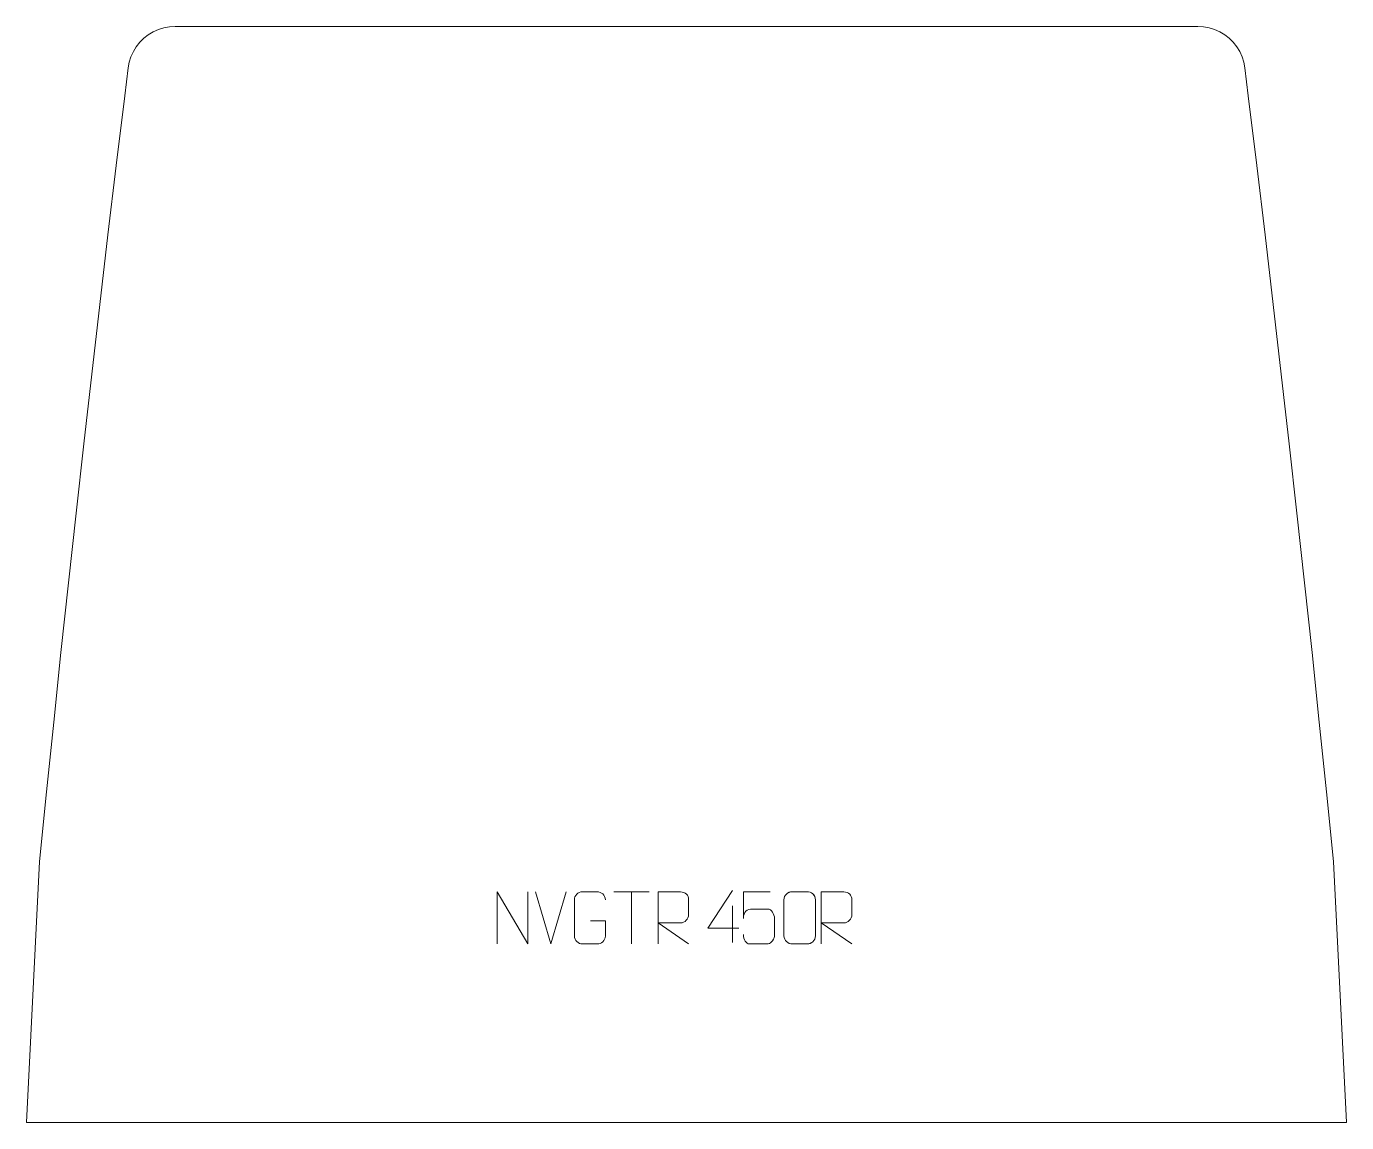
# Model space of a CAD drawing. Header units: millimetres. Extents: x -326 to 307, y 809 to 1334.
import ezdxf

# ---------------------------------------------------------------- set-up
doc = ezdxf.new("R2010")
doc.units = ezdxf.units.MM
doc.header["$MEASUREMENT"] = 0
doc.layers.add('layer 1', color=7, linetype='Continuous')

msp = doc.modelspace()

# ---------------------------------------------------------------- linework, layer by layer
at = {"layer": 'layer 1', "color": 242, "lineweight": 9}
msp.add_open_spline([(-254.5565, 1334.1032), (-254.5565, 1334.1032), (235.4432, 1334.1032), (235.4432, 1334.1032), (235.4432, 1334.1032), (235.4432, 1334.1032), (238.1664, 1333.9391), (238.1664, 1333.9391), (238.1664, 1333.9391), (238.1664, 1333.9391), (240.8506, 1333.4479), (240.8506, 1333.4479), (240.8506, 1333.4479), (240.8506, 1333.4479), (243.4556, 1332.6378), (243.4556, 1332.6378), (243.4556, 1332.6378), (243.4556, 1332.6378), (245.9442, 1331.52), (245.9442, 1331.52), (245.9442, 1331.52), (245.9442, 1331.52), (248.2807, 1330.111), (248.2807, 1330.111), (248.2807, 1330.111), (248.2807, 1330.111), (250.4306, 1328.4307), (250.4306, 1328.4307), (250.4306, 1328.4307), (250.4306, 1328.4307), (252.3618, 1326.5034), (252.3618, 1326.5034), (252.3618, 1326.5034), (252.3618, 1326.5034), (254.0477, 1324.3591), (254.0477, 1324.3591), (254.0477, 1324.3591), (254.0477, 1324.3591), (255.4641, 1322.0269), (255.4641, 1322.0269), (255.4641, 1322.0269), (255.4641, 1322.0269), (256.5887, 1319.5404), (256.5887, 1319.5404), (256.5887, 1319.5404), (256.5887, 1319.5404), (257.4053, 1316.9379), (257.4053, 1316.9379), (257.4053, 1316.9379), (257.4053, 1316.9379), (257.9041, 1314.2559), (257.9041, 1314.2559), (257.9041, 1314.2559), (257.9041, 1314.2559), (259.5702, 1300.8143), (259.5702, 1300.8143), (259.5702, 1300.8143), (259.5702, 1300.8143), (263.6286, 1267.5155), (263.6286, 1267.5155), (263.6286, 1267.5155), (263.6286, 1267.5155), (267.6187, 1234.2093), (267.6187, 1234.2093), (267.6187, 1234.2093), (267.6187, 1234.2093), (271.54, 1200.8954), (271.54, 1200.8954), (271.54, 1200.8954), (271.54, 1200.8954), (275.393, 1167.5729), (275.393, 1167.5729), (275.393, 1167.5729), (275.393, 1167.5729), (279.1777, 1134.2427), (279.1777, 1134.2427), (279.1777, 1134.2427), (279.1777, 1134.2427), (282.8937, 1100.9039), (282.8937, 1100.9039), (282.8937, 1100.9039), (282.8937, 1100.9039), (286.5404, 1067.5586), (286.5404, 1067.5586), (286.5404, 1067.5586), (286.5404, 1067.5586), (290.1196, 1034.2057), (290.1196, 1034.2057), (290.1196, 1034.2057), (290.1196, 1034.2057), (293.6293, 1000.8453), (293.6293, 1000.8453), (293.6293, 1000.8453), (293.6293, 1000.8453), (297.0706, 967.4782), (297.0706, 967.4782), (297.0706, 967.4782), (297.0706, 967.4782), (300.4436, 934.1033), (300.4436, 934.1033), (300.4436, 934.1033), (300.4436, 934.1033), (306.6928, 809.1038), (306.6928, 809.1038), (306.6928, 809.1038), (306.6928, 809.1038), (-325.8061, 809.1038), (-325.8061, 809.1038), (-325.8061, 809.1038), (-325.8061, 809.1038), (-319.5569, 934.1033), (-319.5569, 934.1033), (-319.5569, 934.1033), (-319.5569, 934.1033), (-316.1839, 967.4782), (-316.1839, 967.4782), (-316.1839, 967.4782), (-316.1839, 967.4782), (-312.7426, 1000.8453), (-312.7426, 1000.8453), (-312.7426, 1000.8453), (-312.7426, 1000.8453), (-309.2317, 1034.2057), (-309.2317, 1034.2057), (-309.2317, 1034.2057), (-309.2317, 1034.2057), (-305.6537, 1067.5586), (-305.6537, 1067.5586), (-305.6537, 1067.5586), (-305.6537, 1067.5586), (-302.0061, 1100.9039), (-302.0061, 1100.9039), (-302.0061, 1100.9039), (-302.0061, 1100.9039), (-298.291, 1134.2427), (-298.291, 1134.2427), (-298.291, 1134.2427), (-298.291, 1134.2427), (-294.5064, 1167.5729), (-294.5064, 1167.5729), (-294.5064, 1167.5729), (-294.5064, 1167.5729), (-290.6534, 1200.8954), (-290.6534, 1200.8954), (-290.6534, 1200.8954), (-290.6534, 1200.8954), (-286.7317, 1234.2093), (-286.7317, 1234.2093), (-286.7317, 1234.2093), (-286.7317, 1234.2093), (-282.742, 1267.5155), (-282.742, 1267.5155), (-282.742, 1267.5155), (-282.742, 1267.5155), (-278.6836, 1300.8143), (-278.6836, 1300.8143), (-278.6836, 1300.8143), (-278.6836, 1300.8143), (-277.0174, 1314.2559), (-277.0174, 1314.2559), (-277.0174, 1314.2559), (-277.0174, 1314.2559), (-276.5186, 1316.9379), (-276.5186, 1316.9379), (-276.5186, 1316.9379), (-276.5186, 1316.9379), (-275.7008, 1319.5404), (-275.7008, 1319.5404), (-275.7008, 1319.5404), (-275.7008, 1319.5404), (-274.5765, 1322.0269), (-274.5765, 1322.0269), (-274.5765, 1322.0269), (-274.5765, 1322.0269), (-273.161, 1324.3591), (-273.161, 1324.3591), (-273.161, 1324.3591), (-273.161, 1324.3591), (-271.4752, 1326.5034), (-271.4752, 1326.5034), (-271.4752, 1326.5034), (-271.4752, 1326.5034), (-269.5427, 1328.4307), (-269.5427, 1328.4307), (-269.5427, 1328.4307), (-269.5427, 1328.4307), (-267.3928, 1330.111), (-267.3928, 1330.111), (-267.3928, 1330.111), (-267.3928, 1330.111), (-265.0575, 1331.52), (-265.0575, 1331.52), (-265.0575, 1331.52), (-265.0575, 1331.52), (-262.5689, 1332.6378), (-262.5689, 1332.6378), (-262.5689, 1332.6378), (-262.5689, 1332.6378), (-259.9626, 1333.4479), (-259.9626, 1333.4479), (-259.9626, 1333.4479), (-259.9626, 1333.4479), (-257.2797, 1333.9391), (-257.2797, 1333.9391), (-257.2797, 1333.9391), (-257.2797, 1333.9391), (-254.5565, 1334.1032), (-254.5565, 1334.1032)], degree=3, knots=[0, 0, 0, 0, 0.01886792, 0.01886792, 0.01886792, 0.01886792, 0.03773585, 0.03773585, 0.03773585, 0.03773585, 0.05660377, 0.05660377, 0.05660377, 0.05660377, 0.0754717, 0.0754717, 0.0754717, 0.0754717, 0.09433962, 0.09433962, 0.09433962, 0.09433962, 0.11320755, 0.11320755, 0.11320755, 0.11320755, 0.13207547, 0.13207547, 0.13207547, 0.13207547, 0.1509434, 0.1509434, 0.1509434, 0.1509434, 0.16981132, 0.16981132, 0.16981132, 0.16981132, 0.18867925, 0.18867925, 0.18867925, 0.18867925, 0.20754717, 0.20754717, 0.20754717, 0.20754717, 0.22641509, 0.22641509, 0.22641509, 0.22641509, 0.24528302, 0.24528302, 0.24528302, 0.24528302, 0.26415094, 0.26415094, 0.26415094, 0.26415094, 0.28301887, 0.28301887, 0.28301887, 0.28301887, 0.30188679, 0.30188679, 0.30188679, 0.30188679, 0.32075472, 0.32075472, 0.32075472, 0.32075472, 0.33962264, 0.33962264, 0.33962264, 0.33962264, 0.35849057, 0.35849057, 0.35849057, 0.35849057, 0.37735849, 0.37735849, 0.37735849, 0.37735849, 0.39622642, 0.39622642, 0.39622642, 0.39622642, 0.41509434, 0.41509434, 0.41509434, 0.41509434, 0.43396226, 0.43396226, 0.43396226, 0.43396226, 0.45283019, 0.45283019, 0.45283019, 0.45283019, 0.47169811, 0.47169811, 0.47169811, 0.47169811, 0.49056604, 0.49056604, 0.49056604, 0.49056604, 0.50943396, 0.50943396, 0.50943396, 0.50943396, 0.52830189, 0.52830189, 0.52830189, 0.52830189, 0.54716981, 0.54716981, 0.54716981, 0.54716981, 0.56603774, 0.56603774, 0.56603774, 0.56603774, 0.58490566, 0.58490566, 0.58490566, 0.58490566, 0.60377358, 0.60377358, 0.60377358, 0.60377358, 0.62264151, 0.62264151, 0.62264151, 0.62264151, 0.64150943, 0.64150943, 0.64150943, 0.64150943, 0.66037736, 0.66037736, 0.66037736, 0.66037736, 0.67924528, 0.67924528, 0.67924528, 0.67924528, 0.69811321, 0.69811321, 0.69811321, 0.69811321, 0.71698113, 0.71698113, 0.71698113, 0.71698113, 0.73584906, 0.73584906, 0.73584906, 0.73584906, 0.75471698, 0.75471698, 0.75471698, 0.75471698, 0.77358491, 0.77358491, 0.77358491, 0.77358491, 0.79245283, 0.79245283, 0.79245283, 0.79245283, 0.81132075, 0.81132075, 0.81132075, 0.81132075, 0.83018868, 0.83018868, 0.83018868, 0.83018868, 0.8490566, 0.8490566, 0.8490566, 0.8490566, 0.86792453, 0.86792453, 0.86792453, 0.86792453, 0.88679245, 0.88679245, 0.88679245, 0.88679245, 0.90566038, 0.90566038, 0.90566038, 0.90566038, 0.9245283, 0.9245283, 0.9245283, 0.9245283, 0.94339623, 0.94339623, 0.94339623, 0.94339623, 0.96226415, 0.96226415, 0.96226415, 0.96226415, 1, 1, 1, 1], dxfattribs=at)
at = {"layer": 'layer 1', "color": 250, "lineweight": 9}
for points, knots in [([(-100.1916, 894.666), (-100.1916, 894.666), (-100.1916, 919.6195), (-100.1916, 919.6195), (-100.1916, 919.6195), (-100.1916, 919.6195), (-85.5368, 894.666), (-85.5368, 894.666), (-85.5368, 894.666), (-85.5368, 894.666), (-85.5368, 919.6195), (-85.5368, 919.6195)], [0, 0, 0, 0, 0.25, 0.25, 0.25, 0.25, 0.5, 0.5, 0.5, 0.5, 1, 1, 1, 1]), ([(-55.6093, 905.6517), (-55.6093, 905.6517), (-48.4412, 905.6517), (-48.4412, 905.6517), (-48.4412, 905.6517), (-48.4412, 905.6517), (-48.4412, 898.4836), (-48.4412, 898.4836), (-48.4412, 898.4836), (-48.5809, 896.1602), (-50.2581, 894.6806), (-52.4059, 894.6698), (-52.4059, 894.6698), (-54.7377, 894.6702), (-57.0697, 894.6702), (-59.4012, 894.6698), (-59.4012, 894.6698), (-61.3261, 894.5644), (-63.2983, 896.4489), (-63.2871, 898.4662), (-63.2871, 898.4662), (-63.2867, 904.2363), (-63.2867, 910.006), (-63.2871, 915.7753), (-63.2871, 915.7753), (-63.2829, 917.9134), (-61.5361, 919.6326), (-59.3838, 919.6192), (-59.3838, 919.6192), (-57.0581, 919.6192), (-54.732, 919.6192), (-52.4059, 919.6192), (-52.4059, 919.6192), (-50.4592, 919.6546), (-48.4678, 918.1631), (-48.4412, 915.7254)], [0, 0, 0, 0, 0.1, 0.1, 0.1, 0.1, 0.2, 0.2, 0.2, 0.2, 0.3, 0.3, 0.3, 0.3, 0.4, 0.4, 0.4, 0.4, 0.5, 0.5, 0.5, 0.5, 0.6, 0.6, 0.6, 0.6, 0.7, 0.7, 0.7, 0.7, 0.8, 0.8, 0.8, 0.8, 1, 1, 1, 1]), ([(-23.1962, 894.666), (-23.1962, 894.666), (-23.1962, 919.6195), (-23.1962, 919.6195), (-23.1962, 919.6195), (-19.6014, 919.6195), (-16.0059, 919.6195), (-12.4107, 919.6195), (-12.4107, 919.6195), (-10.0854, 919.5818), (-8.5281, 918.0918), (-8.5322, 915.7254), (-8.5322, 915.7254), (-8.5326, 913.6899), (-8.5326, 910.6305), (-8.5322, 908.5945), (-8.5322, 908.5945), (-8.5387, 906.719), (-10.351, 904.7772), (-12.3605, 904.7581), (-12.3605, 904.7581), (-12.3605, 904.7581), (-23.1962, 904.7581), (-23.1962, 904.7581), (-23.1962, 904.7581), (-23.1962, 904.7581), (-8.5415, 894.666), (-8.5415, 894.666)], [0, 0, 0, 0, 0.125, 0.125, 0.125, 0.125, 0.25, 0.25, 0.25, 0.25, 0.375, 0.375, 0.375, 0.375, 0.5, 0.5, 0.5, 0.5, 0.625, 0.625, 0.625, 0.625, 0.75, 0.75, 0.75, 0.75, 1, 1, 1, 1]), ([(15.4411, 902.2038), (15.4411, 902.2038), (0.6194, 902.2038), (0.6194, 902.2038), (0.6194, 902.2038), (0.6194, 902.2038), (12.497, 920.2743), (12.497, 920.2743)], [0, 0, 0, 0, 0.33333333, 0.33333333, 0.33333333, 0.33333333, 1, 1, 1, 1]), ([(30.5486, 919.6076), (30.5486, 919.6076), (17.6969, 919.6076), (17.6969, 919.6076), (17.6969, 919.6076), (17.6972, 915.377), (17.6972, 911.1461), (17.6969, 906.9149), (17.6969, 906.9149), (17.6966, 910.225), (19.3276, 911.2968), (22.1396, 911.3573), (22.1396, 911.3573), (24.5792, 911.3576), (27.0187, 911.3576), (29.4579, 911.3573), (29.4579, 911.3573), (31.1077, 911.3641), (32.5826, 908.9836), (32.6111, 906.9149), (32.6111, 906.9149), (32.6108, 904.3276), (32.6108, 901.74), (32.6111, 899.1523), (32.6111, 899.1523), (32.6573, 897.1929), (31.1579, 894.7566), (29.532, 894.6981), (29.532, 894.6981), (27.5755, 894.6984), (22.6805, 894.6984), (20.7235, 894.6981), (20.7235, 894.6981), (18.878, 894.6893), (17.7709, 896.6541), (17.7501, 899.2052)], [0, 0, 0, 0, 0.1, 0.1, 0.1, 0.1, 0.2, 0.2, 0.2, 0.2, 0.3, 0.3, 0.3, 0.3, 0.4, 0.4, 0.4, 0.4, 0.5, 0.5, 0.5, 0.5, 0.6, 0.6, 0.6, 0.6, 0.7, 0.7, 0.7, 0.7, 0.8, 0.8, 0.8, 0.8, 1, 1, 1, 1]), ([(41.1226, 919.689), (43.4893, 919.689), (45.8564, 919.689), (48.2235, 919.689), (48.2235, 919.689), (50.2045, 919.7246), (52.231, 918.2299), (52.2581, 915.7872), (52.2581, 915.7872), (52.2577, 910.0284), (52.2577, 904.2691), (52.2581, 898.5095), (52.2581, 898.5095), (52.1159, 896.1813), (50.4091, 894.6987), (48.2235, 894.6878), (48.2235, 894.6878), (45.8505, 894.6882), (43.4775, 894.6882), (41.1049, 894.6878), (41.1049, 894.6878), (39.146, 894.5822), (37.1391, 896.4706), (37.1505, 898.4921), (37.1505, 898.4921), (37.1508, 904.2742), (37.1508, 910.0558), (37.1505, 915.8371), (37.1505, 915.8371), (37.1548, 917.9797), (38.9323, 919.7025), (41.1226, 919.689)], [0, 0, 0, 0, 0.11111111, 0.11111111, 0.11111111, 0.11111111, 0.22222222, 0.22222222, 0.22222222, 0.22222222, 0.33333333, 0.33333333, 0.33333333, 0.33333333, 0.44444444, 0.44444444, 0.44444444, 0.44444444, 0.55555556, 0.55555556, 0.55555556, 0.55555556, 0.66666667, 0.66666667, 0.66666667, 0.66666667, 0.77777778, 0.77777778, 0.77777778, 0.77777778, 1, 1, 1, 1]), ([(41.1254, 919.674), (43.4915, 919.674), (45.858, 919.674), (48.2245, 919.674), (48.2245, 919.674), (50.205, 919.7096), (52.231, 918.2153), (52.2581, 915.7732), (52.2581, 915.7732), (52.2577, 910.0158), (52.2577, 904.258), (52.2581, 898.4998), (52.2581, 898.4998), (52.116, 896.1722), (50.4096, 894.6899), (48.2245, 894.6791), (48.2245, 894.6791), (45.8521, 894.6795), (43.4797, 894.6795), (41.1077, 894.6791), (41.1077, 894.6791), (39.1492, 894.5735), (37.1428, 896.4614), (37.1542, 898.4824), (37.1542, 898.4824), (37.1546, 904.263), (37.1546, 910.0433), (37.1542, 915.8231), (37.1542, 915.8231), (37.1585, 917.9651), (38.9356, 919.6876), (41.1254, 919.674)], [0, 0, 0, 0, 0.11111111, 0.11111111, 0.11111111, 0.11111111, 0.22222222, 0.22222222, 0.22222222, 0.22222222, 0.33333333, 0.33333333, 0.33333333, 0.33333333, 0.44444444, 0.44444444, 0.44444444, 0.44444444, 0.55555556, 0.55555556, 0.55555556, 0.55555556, 0.66666667, 0.66666667, 0.66666667, 0.66666667, 0.77777778, 0.77777778, 0.77777778, 0.77777778, 1, 1, 1, 1]), ([(55.026, 894.666), (55.026, 894.666), (55.026, 919.6195), (55.026, 919.6195), (55.026, 919.6195), (58.6208, 919.6195), (62.2163, 919.6195), (65.8115, 919.6195), (65.8115, 919.6195), (68.1368, 919.5818), (69.6941, 918.0918), (69.69, 915.7254), (69.69, 915.7254), (69.6896, 913.6899), (69.6896, 910.6305), (69.69, 908.5945), (69.69, 908.5945), (69.6835, 906.719), (67.8712, 904.7772), (65.8617, 904.7581), (65.8617, 904.7581), (65.8617, 904.7581), (55.026, 904.7581), (55.026, 904.7581), (55.026, 904.7581), (55.026, 904.7581), (69.6807, 894.666), (69.6807, 894.666)], [0, 0, 0, 0, 0.125, 0.125, 0.125, 0.125, 0.25, 0.25, 0.25, 0.25, 0.375, 0.375, 0.375, 0.375, 0.5, 0.5, 0.5, 0.5, 0.625, 0.625, 0.625, 0.625, 0.75, 0.75, 0.75, 0.75, 1, 1, 1, 1])]:
    msp.add_open_spline(points, degree=3, knots=knots, dxfattribs=at)
for points in [[(-74.5368, 894.6659), (-74.5368, 894.6659), (-81.8586, 919.6195), (-81.8586, 919.6195)], [(-67.2149, 919.6195), (-67.2149, 919.6195), (-74.5367, 894.6659), (-74.5367, 894.6659)], [(-44.3578, 919.596), (-44.3578, 919.596), (-27.3706, 919.596), (-27.3706, 919.596)], [(-35.864, 894.666), (-35.864, 894.666), (-35.864, 919.6195), (-35.864, 919.6195)], [(12.497, 912.9649), (12.497, 912.9649), (12.497, 895.3002), (12.497, 895.3002)]]:
    msp.add_open_spline(points, degree=3, dxfattribs=at)

doc.saveas('drawing.dxf')
